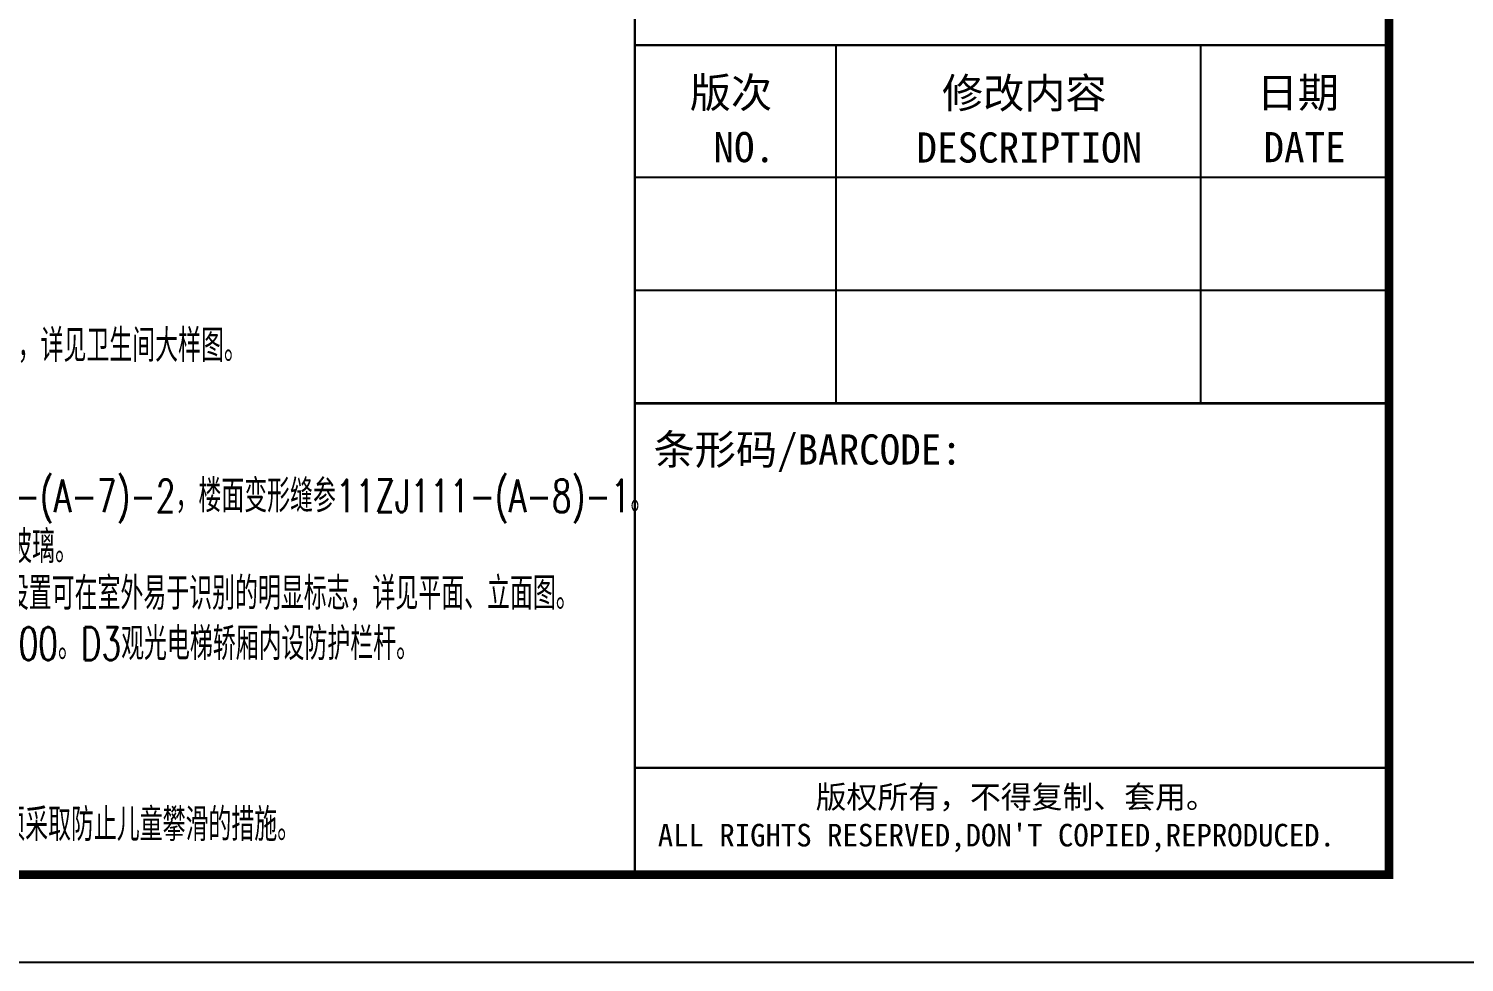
# Model space of a CAD drawing. Extents: x -737978 to 768813, y -372247 to 1140308.
# Drawn here: x -244496 to -219936, y -159911 to -143936 of the extents above; entities that cross this region are included whole.
import ezdxf
from ezdxf.enums import TextEntityAlignment as Align

# ---------------------------------------------------------------- set-up
doc = ezdxf.new("R2010")
doc.units = 0
doc.header["$LTSCALE"] = 10
doc.header["$MEASUREMENT"] = 0
doc.layers.get('0').update_dxf_attribs({"linetype": 'CONTINUOUS'})
for name, color, linetype in [('0-网审修改内容', 6, 'CONTINUOUS'), ('PUB_TEXT', 7, 'CONTINUOUS'), ('PUB_TITLE', 4, 'CONTINUOUS')]:
    doc.layers.add(name, color=color, linetype=linetype)
doc.styles.add('-宋体', font='', dxfattribs={"width": 0.8})
doc.styles.add('HZTXT', font='TXT', dxfattribs={"bigfont": 'HZTXT'})
doc.styles.get('-宋体').set_extended_font_data('SimSun')

# ---------------------------------------------------------------- blocks, each defined once
blk = doc.blocks.new('TQ1')
at = {"layer": 'PUB_TITLE'}
for p, q in [((-48255, -411855), (-48255, -414705)), ((-45355, -411855), (-45355, -414705)), ((-49855, -412905), (-43855, -412905)), ((-49855, -413805), (-43855, -413805))]:
    blk.add_line(p, q, dxfattribs=at)
at = {"layer": 'PUB_TITLE', "const_width": 20}
for points in [[(-49855, -378414), (-49855, -418455)], [(-49855, -411855), (-43855, -411855)], [(-49855, -414705), (-43855, -414705)], [(-49855, -417605), (-43855, -417605)]]:
    blk.add_lwpolyline(points, dxfattribs=at)
at = {"layer": 'PUB_TITLE', "style": '-宋体'}
for s, p in [('版次', (-49090, -412352)), ('修改内容', (-46756, -412356)), ('日期', (-44579, -412352)), ('NO.', (-48984, -412786)), ('DESCRIPTION', (-46716, -412789)), ('DATE', (-44526, -412786))]:
    blk.add_text(s, height=240, dxfattribs=at).set_placement(p, align=Align.CENTER)
for s, height, p in [('条形码/BARCODE:', 240, (-49705, -415192)), ('版权所有，不得复制、套用。', 180, (-48416, -417927)), ("ALL RIGHTS RESERVED,DON'T COPIED,REPRODUCED.", 180, (-49672, -418231))]:
    blk.add_text(s, height=height, dxfattribs=at).set_placement(p)
blk = doc.blocks.new('A$C57480499')
at = {"layer": 'PUB_TEXT', "style": 'HZTXT', "width": 0.7}
for s, p in [('8、除注明外，卫生间楼地面标高均为H-0.05；卫生间前室楼面标高均均为H-0.03。以i=1%%%坡向地漏，（H为楼面标高），详见卫生间大样图。', (766, 6642)), ('11、外墙变形缝参11ZJ111-(A-2)-26，内墙及顶棚变形缝参11ZJ111-(A-4)-9，地面变形缝参11ZJ111-(A-7)-2，楼面变形缝参11ZJ111-(A-8)-1。', (767, 4070)), (' 12、人行安全出入口处除了2个主出入口的钢结构雨蓬外，其他地方设置外挑1.2m钢构玻璃雨蓬，0.76mm厚双层钢化夹层玻璃。', (540, 3199)), (' 13、消防救援窗口的净宽均不小于1.0mX1.0m，下沿距室内地面不大于1．2m，间距不大于20m，采用易碎玻璃，并应设置可在室外易于识别的明显标志，详见平面、立面图。', (540, 2401)), (' 14、电梯层门客梯(洞口1100X2200),货梯(洞口1700X2200)的耐火极限不应低于1.00h，客梯、货梯基坑H-1.700。D3观光电梯轿厢内设防护栏杆。', (540, 1541)), ('18、公共建筑，当楼梯井净宽大于0．2m时，必须采取防止少年儿童坠落的措施；住宅建筑，楼梯井净宽大于0．11m时，必须采取防止儿童攀滑的措施。', (771, -1555))]:
    blk.add_text(s, height=560, dxfattribs=at).set_placement(p)

msp = doc.modelspace()

# ---------------------------------------------------------------- linework, layer by layer
at = {"layer": 'PUB_TITLE'}
msp.add_lwpolyline([(-377375.1, -159910.6), (-219725.1, -159910.6), (-219725.1, -70810.6), (-377375.1, -70810.6)], close=True, dxfattribs=at)
at = {"layer": 'PUB_TITLE', "const_width": 150}
msp.add_lwpolyline([(-373625.1, -158410.6), (-221225.1, -158410.6), (-221225.1, -72310.6), (-373625.1, -72310.6)], close=True, dxfattribs=at)

# ---------------------------------------------------------------- block references
at = {"xscale": 2.15028113370122, "yscale": 2.15028113370122, "zscale": 2.15028113370122}
msp.add_blockref('TQ1', (-126925.1, 741385.6), dxfattribs=at)
at = {"layer": '0-网审修改内容'}
msp.add_blockref('A$C57480499', (-268288.3, -156280.1), dxfattribs=at)

doc.saveas('drawing.dxf')
